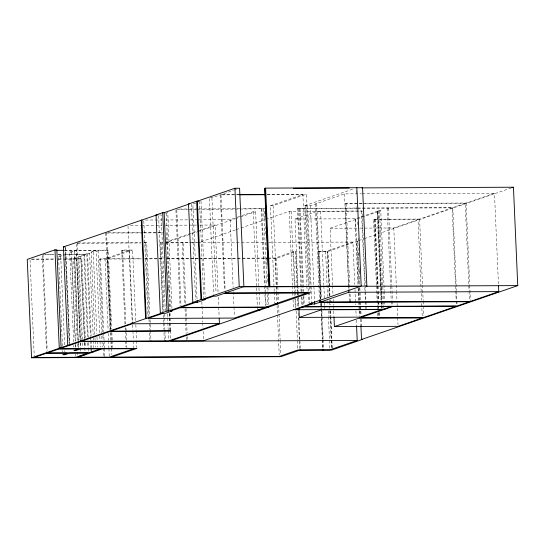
<?xml version="1.0" encoding="UTF-8"?>
<svg xmlns="http://www.w3.org/2000/svg" width="545" height="545" viewBox="0 0 545 545"><rect width="100%" height="100%" fill="white"/><g stroke="black" fill="none" stroke-linecap="round" stroke-linejoin="round"><path stroke-width="0.41" stroke-dasharray="2.73 2.04" d="M165.557 213.408L167.778 212.645L171.961 308.477M195.819 202.972L192.862 203.994L197.045 299.825M210.241 197.787L211.896 197.78L233.464 190.341M234.241 190.069L236.584 189.265M73.63 342.035L69.706 252.137L74.27 250.564L78.194 340.462M62.464 346.218L58.54 256.32L63.104 254.747M69.706 252.137L71.565 252.131L76.13 250.55L80.02 339.603M58.54 256.32L60.713 256.314L65.277 254.733L83.903 254.658L87.493 336.919M64.807 258.93L71.599 258.895L74.645 257.846L76.688 257.84L80.238 339.256M82.397 339.542L78.766 256.429L83.903 254.658M65.093 254.495L84.618 254.413L87.561 253.391L89.605 253.384L93.161 334.8M94.83 334.392L91.24 252.124L96.049 250.468L99.64 332.729M77.199 340.305L73.643 258.889L76.688 257.84M78.766 256.429L80.81 256.416L89.605 253.384M91.24 252.124C96.826 250.952 102.46 250.06 108.257 250.135L111.705 329.003M63.343 259.236L81.859 258.855L85.299 337.73M124.969 324.146L121.746 250.366L122.598 250.066L132.585 250.026L135.698 321.264M143.989 242.968L146.687 242.614L149.902 316.4M102.78 332.014L99.599 259.079L105.001 258.752L129.431 250.332L132.537 321.57M110.383 329.132L107.311 258.746L132.585 250.026M163.078 311.59L160.08 242.9L162.71 242.545M274.21 291.357L270.47 205.703L302.891 194.524L306.849 285.267M198.823 219.819L230.167 219.683L236.53 217.489M237.32 217.217L241.299 215.847M242.089 215.575L253.221 211.733L255.619 211.726L259.1 291.446M165.925 241.987L198.462 230.767M199.259 230.494L215.132 225.017L218.095 292.869M166.368 244.221L166.293 242.525L196.874 231.979M197.678 231.707L234.697 218.94M235.501 218.661L239.528 217.271M240.331 216.999L255.619 211.726M240.079 209.076L264.495 208.667L241.428 208.762M270.47 205.703L273.12 205.69L306.201 194.279L310.166 285.028M308.524 291.35L304.784 205.69L354.407 188.577M235.399 229.915L199.252 242.382L191.622 242.416M236.203 229.643L240.222 228.253M241.026 227.98L265.129 219.669M265.933 219.39L289.225 211.358L362.044 211.038L365.525 290.764M301.078 291.636L297.447 208.524L356.88 208.04M304.784 205.69L310.371 205.663L344.501 193.897L361.444 193.822M297.89 285.185L295.002 219.029L317.047 211.426L362.044 211.038M348.732 285.273L345.176 203.85L363.971 203.462M381.044 300.213L377.154 211.167L378.278 210.779L380.764 210.772L384.239 290.492M295.002 219.029L355.544 218.77L377.596 211.167L381.48 300.213M332.573 285.062L330.093 228.239L380.764 210.772M376.438 285.11L373.591 219.805L375.178 219.254L419.602 219.063L452.125 207.849L456.158 300.288M268.181 258.044L274.987 258.017L293.53 251.62L296.017 251.606L297.754 291.466M268.072 258.35L276.581 258.31L296.017 251.606M320.596 299.266L318.525 251.776L325.603 251.477L352.922 242.062L354.775 284.463M359.816 228.11L393.79 227.967L418.015 219.608L421.53 300.179M357.724 208.033L452.779 207.618L465.219 203.333L469.034 290.689M364.823 203.455L466.139 203.019L494.472 193.243L498.471 284.837M358.821 240.549L363.631 238.894M364.428 238.615L511.053 188.052M318.525 251.776L327.218 251.736L357.84 241.101L359.693 283.509M362.289 193.822L494.472 193.243M239.528 194.572L220.963 194.654L225.146 290.485M267.377 194.449L306.201 194.279M239.03 194.797L220.296 194.878L224.445 289.865M267.125 194.681L302.891 194.524M345.176 203.85L362.2 203.782M363.052 203.776L465.219 203.333M179.325 209.035L186.976 209.001M190.382 208.987L198.039 208.953M198.891 208.946L236.326 208.79M237.177 208.783L240.577 208.769M297.447 208.524L356.784 208.265M357.629 208.258L452.125 207.849M176.723 209.348L187.705 209.3M188.55 209.3L196.152 209.266M196.997 209.26L239.235 209.076M377.154 211.167L377.596 211.167M159.419 214.948L161.116 214.941L165.298 310.779M145.461 220.051L162.403 219.976M165.789 219.962L189.51 219.86M190.355 219.86L197.978 219.826M373.591 219.805L418.015 219.608M130.514 225.385L140.665 225.344M141.516 225.337L155.053 225.283M155.897 225.276L161.824 225.249M165.203 225.235L196.513 225.099M199.899 225.085L215.132 225.017M330.093 228.239L358.971 228.117M108.257 232.776L142.865 232.626M143.71 232.62L163.125 232.538M106.568 233.069L142.865 232.913M143.71 232.906L163.125 232.824M357.84 241.101L357.22 241.108L359.107 284.361M78.03 242.913L140.753 242.641M144.139 242.627L146.687 242.614M166.293 242.525L190.777 242.423M77.029 243.254L140.596 242.981M160.08 242.9L162.628 242.886M166.021 242.872L197.44 242.736M198.291 242.729L240.767 242.545M241.619 242.545L265.408 242.436M268.808 242.423L352.922 242.062M64.535 250.319L108.257 250.135M64.358 250.605L96.049 250.468M121.746 250.366L129.431 250.332M45.569 254.576L54.057 254.542M58.301 254.522L64.242 254.501M43.137 254.835L53.955 254.787M58.111 254.767L62.273 254.747M31.699 259.073L54.623 258.97M58.867 258.957L63.963 258.93M73.643 258.889L81.859 258.855M107.311 258.746L141.353 258.596M144.759 258.582L163.486 258.5M166.893 258.487L189.871 258.385M190.723 258.378L198.38 258.35M199.232 258.344L236.687 258.18M237.538 258.18L267.329 258.051M31.447 259.379L54.105 259.277M58.308 259.257L62.505 259.243M99.599 259.079L141.291 258.895M144.691 258.882L163.411 258.8M166.818 258.786L189.789 258.691M190.641 258.684L198.298 258.65M199.15 258.65L241.694 258.459M242.545 258.459L267.22 258.35M466.139 203.019L469.688 284.435M469.729 285.28L470.396 300.547M469.068 291.534L469.443 300.016M452.779 207.618L456.41 290.737M456.444 291.582L456.819 300.063M456.853 300.915L457.003 304.308M456.192 301.14L456.383 305.377M419.602 219.063L422.45 284.367M422.491 285.212L423.158 300.479M423.193 301.331L423.819 315.746M421.68 303.572L422.232 316.298M393.79 227.967L396.528 290.723M396.569 291.575L396.937 300.057M397.087 303.442L398.014 324.65M388.428 208.129L391.794 285.301M391.835 286.152L392.461 300.567M392.502 301.419L392.645 304.812M387.182 208.129L390.554 285.308M390.588 286.159L391.221 300.574M391.256 301.419L391.405 304.812M384.28 291.337L384.688 300.67M384.722 301.514L384.872 304.907M379.518 210.772L382.999 290.499M383.04 291.343L383.442 300.67M383.482 301.521L383.632 304.914M383.666 305.759L383.775 308.307M378.278 210.779L381.759 290.499M381.793 291.35L382.202 300.677M382.236 301.528L382.386 304.921M382.427 305.765L382.536 308.313M377.719 210.97L381.2 290.696M381.241 291.541L381.609 300.022M381.759 303.415L381.827 305.111M381.52 301.065L381.813 307.85M381.078 301.065L381.411 308.695M375.178 219.254L378.284 290.499M378.325 291.343L378.727 300.677M378.768 301.521L378.918 304.914M379.252 312.551L379.436 316.788M374.858 219.369L377.971 290.608M378.005 291.452L378.414 300.786M378.448 301.63L378.598 305.023M378.632 305.874L378.748 308.416M378.932 312.66L379.116 316.897M374.381 219.533L377.494 290.771M377.528 291.616L377.937 300.949M377.971 301.794L378.121 305.186M378.162 306.038L378.271 308.579M378.455 312.823L378.639 317.061M376.479 285.955L377.331 305.459M377.365 306.31L377.474 308.852M377.665 313.096L377.808 316.488M365.559 291.609L365.968 300.935M366.002 301.787L366.151 305.18M366.192 306.024L366.301 308.572M361.478 211.235L365.586 305.37M365.627 306.222L365.736 308.763M356.117 190.566L356.307 194.81M356.825 206.684L356.968 210.077M357.486 221.951L357.677 226.189M358.194 238.063L358.338 241.455M358.862 253.33L359.005 256.722M359.564 269.441L359.714 272.834M359.877 287.746L360.654 305.554M360.695 306.406L361.097 315.732M361.246 319.125L361.546 325.91M359.257 287.753L360.034 305.561M360.075 306.406L360.477 315.739M360.627 319.132L360.926 325.917M355.544 218.77L358.433 284.919M358.59 288.148L359.135 301.031M359.182 301.712L359.325 305.275M359.366 305.956L359.768 315.453M355.108 219.615L357.963 284.919M358.113 288.312L358.665 301.031M358.705 301.882L358.848 305.275M358.889 306.12L359.332 316.298M354.993 289.552L355.66 304.819M355.919 310.752L356.144 315.841M356.328 320.085L356.587 326.019M346.089 203.537L350.353 301.072M348.766 286.118L348.882 288.666M349.1 293.755L349.434 301.385M344.501 193.897L348.684 289.729M332.614 285.914L332.981 294.395M333.206 299.484L333.465 305.418M333.499 306.27L333.942 316.441M329.923 295.574L327.777 251.47L329.698 295.574M330.107 299.811L330.331 304.9M330.59 310.834L330.815 315.923M330.849 316.774L332.218 348.153M329.889 299.811L330.107 304.9M330.365 310.834L330.59 315.923M330.624 316.774L331.994 348.153M327.218 251.736L329.146 295.84M329.405 301.773L329.548 305.166M329.589 306.017L331.033 339.092M331.067 339.944L331.442 348.418M325.603 251.477L327.565 296.432M327.749 300.67L327.933 304.907M328.192 310.848L328.417 315.937M328.451 316.781L329.861 349.011M320.617 211.412L323.839 285.199M323.873 286.043L324.391 297.917M324.616 303.006L324.725 305.547M324.766 306.399L324.875 308.94M319.302 251.504L321.38 299.001M321.564 303.238L321.673 305.786M321.897 310.875L322.115 315.964M322.156 316.809L323.117 338.861M323.158 339.712L323.56 349.038M317.047 211.426L320.821 299.191M321.046 303.02L321.305 308.961M321.264 309.369L322.558 339.051M322.599 339.903L322.967 348.384M320.78 303.51L322.34 339.133M322.374 339.978L322.749 348.459M316.161 203.666L319.717 285.083M319.758 285.934L320.31 298.653M315.248 203.987L319.397 298.973M310.371 205.663L314.554 301.501M307.578 205.676L311.76 301.514M310.2 285.873L310.459 291.813M305.67 205.683L309.41 291.343M309.451 292.188L309.894 302.366M308.559 292.195L309.042 303.218M306.889 286.118L307.108 291.207M300.016 208.285L303.647 291.398M303.831 295.642L304.199 304.117M299.355 208.51L302.986 291.63M303.204 296.712L303.579 305.193M298.108 208.292L301.739 291.405M301.998 297.345L302.332 304.975M301.303 296.725L301.705 306.052M297.924 286.03L298.183 291.97M298.217 292.815L298.333 295.363M298.367 296.208L298.81 306.385M297.795 292.318L297.904 294.859M298.054 298.251L298.422 306.733M298.905 317.762L299.866 339.808M299.907 340.659L300.275 349.141M295.458 251.804L297.202 291.664M297.236 292.508L297.345 295.056M297.495 298.449L297.87 306.924M298.129 312.864L299.682 348.487M293.53 251.62L295.274 291.48M295.308 292.331L295.458 295.717M295.608 299.11L295.976 307.591M296.126 310.984L297.386 339.821M297.42 340.673L297.788 349.147M291.132 211.351L294.354 285.13M294.395 285.982L294.654 291.916M294.688 292.767L294.838 296.16M294.872 297.005L295.356 308.034M289.225 211.358L292.447 285.144M292.488 285.989L292.747 291.922M292.781 292.774L292.931 296.167M293.081 299.559L293.489 308.886M276.581 258.31L278.025 291.384M278.059 292.236L278.468 301.562M278.618 304.955L278.986 313.436M279.026 314.288L280.137 339.726M280.171 340.577L280.764 354.148M273.12 205.69L276.86 291.35M276.894 292.195L277.303 301.528M274.987 258.017L276.172 285.151M276.213 286.002L276.472 291.936M276.506 292.788L276.915 302.114M277.064 305.507L279.21 354.7M274.251 292.209L274.728 303.231M264.604 211.208L265.013 220.534M265.272 226.475L265.681 235.801M265.974 242.586L266.382 251.919M266.641 257.853L267.05 267.186M267.343 273.965L267.711 282.446M267.936 287.535L268.12 291.779M268.16 292.624L268.678 304.498M263.603 208.973L266.934 285.301M266.968 286.145L267.193 291.234M267.343 294.627L267.786 304.805M261.845 208.674L265.476 291.786M265.51 292.638L266.103 306.208M261.205 208.98L264.536 285.308M264.57 286.159L264.795 291.248M264.945 294.641L265.422 305.663M259.141 292.29L259.733 305.861M253.221 211.733L256.702 291.452M256.736 292.304L257.329 305.874M257.369 306.719L257.478 309.267M230.167 219.683L233.131 287.535M233.315 291.773L233.941 306.188M233.982 307.039L234.391 316.366M218.279 297.107L218.688 306.44M218.722 307.285L219.131 316.618M211.896 197.78L216.045 292.767M209.45 198.639L213.633 294.47M200.989 201.187L205.172 297.025M199.531 201.194L203.721 297.89M201.841 301.753L202.733 322.109M202.767 322.953L202.992 328.042M203.142 331.435L203.51 339.916M191.404 204L195.587 299.832M185.818 303.517L183.147 242.457L182.146 242.797L184.85 304.709M186.036 308.606L186.41 317.088M186.445 317.933L187.112 333.199M187.262 336.592L187.405 339.985M185.034 308.954L186.111 333.547M186.254 336.939L186.404 340.332M176.805 209.893L180.988 305.731M175.919 210.2L180.102 306.038M166.354 213.497L170.537 309.335M166.504 232.517L169.87 309.696M170.02 313.089L170.204 317.333M170.244 318.178L170.762 330.052M166.927 256.947L167.036 259.488M167.588 272.214L167.737 275.606M168.255 287.481L168.405 290.866M168.964 303.592L169.073 306.133M169.406 313.77L169.549 317.163M169.59 318.007L170.108 329.882M170.142 330.733L170.517 339.208M169.175 313.382L169.584 322.708M169.618 323.56L169.877 329.493M167.444 313.777L167.594 317.17M167.635 318.014L168.153 329.889M168.187 330.74L168.596 340.066M161.082 242.552L164.045 310.398M164.195 313.791L164.338 317.183M164.379 318.035L164.897 329.902M164.931 330.754L165.339 340.08M163.227 314.983L163.561 322.62M163.595 323.464L163.854 329.405M164.004 332.797L164.304 339.583M158.609 215.8L162.798 311.638M150.052 319.792L150.495 329.97M150.536 330.815L150.945 340.141M145.685 242.961L148.867 315.896M149.017 319.288L149.16 322.681M149.201 323.526L149.459 329.466M149.609 332.859L149.902 339.644M143.798 220.909L147.988 316.74M135.841 324.656L136.066 329.745M136.1 330.597L136.509 339.923M136.55 340.775L136.843 347.56M132.687 324.963L132.912 330.052M132.946 330.897L133.355 340.23M133.389 341.075L133.689 347.86M128.014 226.25L132.156 321.237M122.598 250.066L125.82 323.853M126.004 328.097L126.522 339.964M126.563 340.816L126.856 347.601M125.118 327.538L125.227 330.086M125.261 330.931L125.67 340.264M125.704 341.109L125.97 347.049M111.854 332.396L112.188 340.032M112.222 340.877L112.515 347.662M107.406 250.428L110.853 329.296M111.003 332.688L111.33 340.325M111.371 341.17L111.63 347.111M106.568 232.783L110.792 329.466M110.526 332.525L110.86 340.162M110.901 341.007L111.194 347.792M111.235 348.643L111.493 354.577M105.723 233.069L109.947 329.752M105.001 258.752L108.114 329.991M108.257 333.383L108.557 340.169M108.591 341.02L108.891 347.805M108.925 348.65L109.259 356.287M100.484 258.773L103.673 331.707M103.707 332.559L104.041 340.189M104.081 341.041L104.374 347.826M104.415 348.671L104.742 356.301M102.93 335.407L103.114 339.651M103.264 343.043L103.448 347.281M103.482 348.132L103.857 356.614M98.066 250.468L101.656 332.729M101.806 336.122L101.99 340.366M102.031 341.211L102.29 347.151M99.789 336.122L99.973 340.366M100.008 341.211L100.273 347.151M93.277 252.117L96.833 333.533M96.983 336.926L97.133 340.318M97.167 341.17L97.426 347.104M94.98 337.784L95.089 340.325M95.123 341.177L95.389 347.111M93.304 338.193L93.379 339.889M93.42 340.741L93.713 347.526M87.561 253.391L91.158 335.659M91.376 340.748L91.676 347.533M91.71 348.378L91.819 350.925M86.819 254.345L90.416 336.612M90.45 337.457L90.559 340.005M90.599 340.85L90.892 347.635M90.933 348.48L91.042 351.028M84.618 254.413L88.242 337.525M88.467 342.614L88.692 347.703M88.726 348.548L88.876 351.941M87.752 342.859L87.943 347.097M85.524 342.819L85.708 347.056M80.967 259.161L84.448 338.881M84.598 342.274L84.816 347.363M84.857 348.214L85 351.607M80.81 256.416L84.4 338.683M84.584 342.921L84.775 347.165M82.547 342.934L82.731 347.172M77.179 242.913L81.403 339.596M76.218 244.112L80.36 339.099M80.388 342.648L80.612 347.737M80.646 348.589L80.762 351.13M80.17 342.996L80.353 347.24M74.645 257.846L78.276 340.959M78.31 341.81L78.569 347.744M78.344 343.854L78.487 347.247M77.342 343.697L77.492 347.09M77.717 352.179L77.86 355.572M71.565 252.131L75.455 341.177M75.605 344.569L75.714 347.117M71.599 258.895L75.19 341.163M75.339 344.556L75.448 347.104M75.748 353.882L75.857 356.43M73.773 345.428L73.848 347.124M65.618 246.905L69.835 343.588M65.339 247.75L69.528 343.588M65.277 254.733L69.133 342.941M60.713 256.314L64.603 345.36M64.821 350.449L64.896 352.145M62.648 350.462L62.723 352.152M43.021 254.59L47.204 350.428M42.346 255.687L46.529 351.518M30.043 259.924L34.226 355.762"/><path stroke-width="0.82" d="M54.977 249.835L59.276 348.214L61.135 348.201L56.843 249.821L54.977 249.835L27.25 259.393L31.549 357.772L280.879 356.689L300.309 349.985M356.587 326.019L357.213 340.441L80.476 341.64L69.91 345.285L67.737 345.292L63.438 246.912L155.931 215.227M195.696 302.38L170.612 311.031L172.07 311.025L165.408 313.321L160.332 313.341L156.034 214.962L162.703 212.666L164.147 212.659L189.231 204.007L188.516 204.014L192.807 302.393L197.154 302.373L205.288 299.566L200.941 299.587L192.807 302.393M188.516 204.014L196.643 201.207L198.809 201.2M197.331 201.214L234.936 188.25L239.589 188.229L243.888 286.609L216.195 296.16L213.708 296.167L203.796 299.587M362.568 187.705L362.057 187.882L513.451 187.228L517.75 285.607L366.349 286.261L366.86 286.084L362.568 187.705L265.613 188.114L264.72 188.42L269.019 286.799L360.306 286.404L309.076 304.069L314.669 304.042L348.793 292.277L498.764 291.623L498.505 285.689M356.852 187.732L361.192 286.098M511.85 187.78L513.451 187.228M31.549 357.772L161.007 313.341M160.332 313.341L166.995 311.045L168.439 311.038L193.523 302.386M366.86 286.084L239.228 286.629L201.623 299.593L197.358 201.207M69.597 345.285L59.575 348.739L136.884 348.405L111.602 357.125L279.285 356.396L297.829 349.999L329.895 349.856L357.213 340.441M219.424 323.396L132.272 323.778L110.867 331.162L170.796 330.897L110.022 331.449L81.477 341.293L168.63 340.918L219.424 323.396L219.206 318.314M162.866 313.334L148.056 318.437L234.466 318.062L265.497 307.36M269.019 286.799L269.904 286.493L265.613 188.114M85.258 357.54L86.151 357.234M111.705 348.807L112.556 348.514M126.038 348.746L126.89 348.446M149.977 341.34L150.979 340.993M103.891 357.459L104.783 357.152M164.372 341.279L165.38 340.932M266.144 307.053L307.182 292.903L224.588 293.258M309.969 304.062L203.544 340.761L170.592 340.904L310.5 292.658L225.255 293.033M295.431 309.73L303.654 306.889M304.314 306.665L311.876 304.055L311.801 302.359M330.651 302.312L331.564 301.998M299.294 317.408L321.346 309.805L381.888 309.546L359.843 317.149L299.294 317.408L298.926 308.926M349.468 302.23L350.387 301.916M365.77 309.615L366.335 309.417M381.452 309.546L385.056 309.151M383.816 309.151L391.48 306.508M333.983 317.292L334.392 326.618L392.72 306.508M323.601 349.89L322.817 350.156L331.517 350.115L362.139 339.481L361.519 339.487L360.926 325.917M498.764 291.623L470.43 301.399L320.46 302.046L320.385 300.35M361.519 339.487L517.75 285.607M293.462 188.297L349.243 188.052M239.528 194.572L264.85 194.463M239.882 194.797L265.422 194.688M156.034 214.962L157.955 214.955M63.438 246.912L64.685 246.905M56.121 250.359L63.69 250.325M243.227 286.834L269.244 286.725L264.952 188.345M274.769 304.083L277.412 304.069L277.337 302.373M302.407 306.672L457.078 306.004L469.518 301.712L319.54 302.366L319.431 299.818M181.063 307.428L268.787 307.046M301.746 306.903L456.417 306.229L423.894 317.442L379.47 317.633L377.883 318.185L422.307 317.987L398.082 326.346L334.392 326.618M180.177 307.734L267.895 307.353M293.523 309.737L382.018 309.349M257.519 310.112L259.917 310.105M359.884 317.83L379.156 317.749M359.407 317.994L378.68 317.912M95.532 350.503L97.575 350.496M299.757 350.183L323.042 350.081M91.86 351.77L93.897 351.763M83.065 354.809L85.102 354.795M78.943 356.226L80.98 356.219M348.718 290.58L348.793 292.277M314.554 301.501L314.669 304.042M234.936 188.25L239.228 286.629M196.643 201.207L200.941 299.587M197.086 300.677L197.154 302.373M164.147 212.659L168.439 311.038M162.703 212.666L166.995 311.045M141.898 220.071L146.196 318.45M141.278 220.071L145.576 318.45M132.197 322.081L132.272 323.778M80.401 339.944L80.476 341.64M46.604 353.215L34.301 357.459L75.898 357.275L88.201 353.037L69.576 353.112L65.012 354.693L62.838 354.7L67.403 353.126L46.604 353.215M58.751 349.025L47.313 352.969L88.91 352.792L100.341 348.848L80.428 348.929L75.864 350.51L73.997 350.517L78.562 348.943L58.751 349.025M102.365 348.848L77.935 357.268L109.3 357.132L133.723 348.711L102.365 348.848"/></g></svg>
